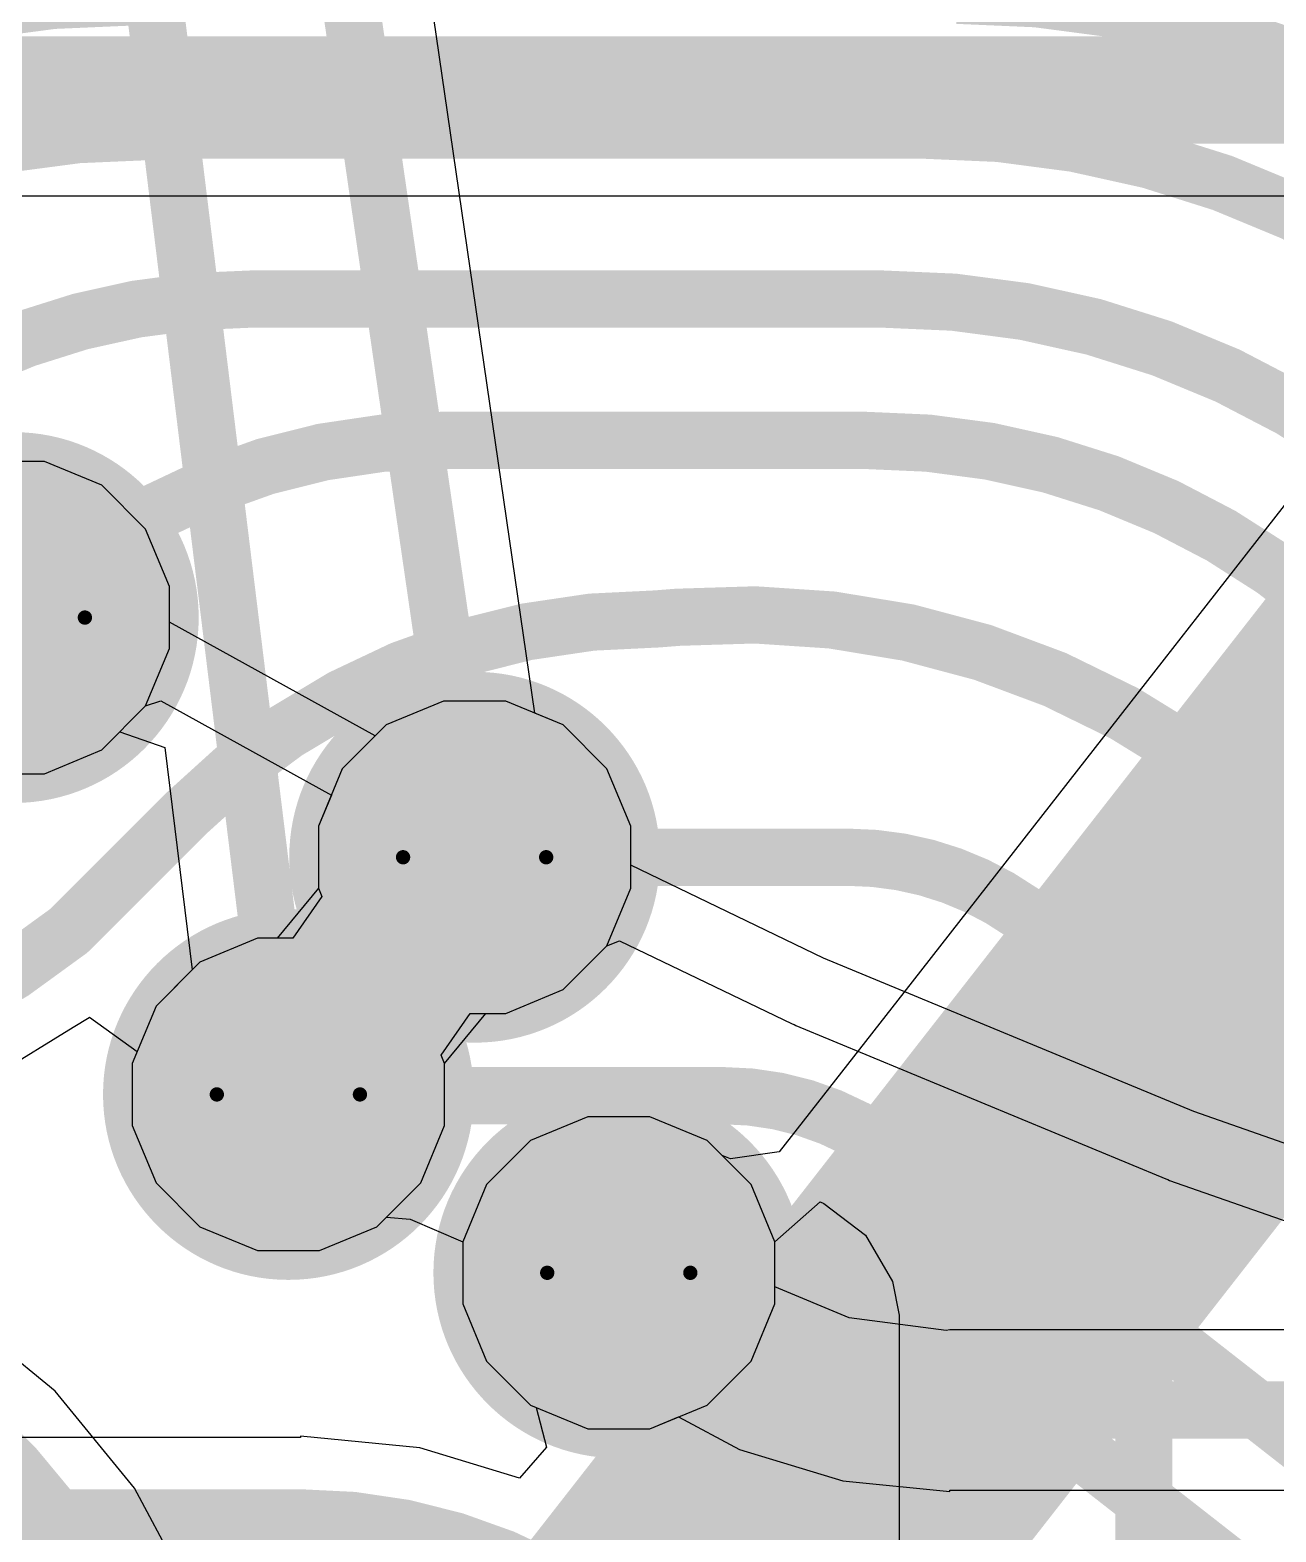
# Model space of a CAD drawing. Header units: inches. Extents: x -30 to 282, y -86 to 78.
# Drawn here: x -3.08 to 1.34, y -70.43 to -65.1 of the extents above; entities that cross this region are included whole.
import ezdxf

# ---------------------------------------------------------------- set-up
doc = ezdxf.new("R2010")
doc.units = ezdxf.units.IN
for name, color, linetype in [('Board Outline', 216, 'Continuous'), ('Bottom Layer', 5, 'Continuous'), ('Drill Drawing', 1, 'Continuous'), ('GND 01', 76, 'Continuous'), ('GND 02', 16, 'Continuous'), ('PWR', 156, 'Continuous'), ('SIG 01', 90, 'Continuous'), ('Top Layer', 1, 'Continuous'), ('Top Paste', 8, 'Continuous'), ('Top Solder', 216, 'Continuous'), ('Via Holes', 16, 'Continuous')]:
    doc.layers.add(name, color=color, linetype=linetype)

# ---------------------------------------------------------------- blocks, each defined once
blk = doc.blocks.new('LQFP_100_86')
at = {"layer": 'Top Layer'}
for points in [[(0.6499961600000002, -7.15000475), (0.6499961599999998, -8.35000489), (0.3499967599999998, -8.35000489), (0.3499967600000001, -7.15000475)], [(1.15000024, -7.149994589999999), (1.15000024, -8.349994729999999), (0.8500008399999999, -8.349994729999999), (0.8500008400000001, -7.149994589999999)], [(1.64998908, -7.15000475), (1.64998908, -8.35000489), (1.34998968, -8.35000489), (1.34998968, -7.15000475)], [(2.15000332, -7.149992049999999), (2.15000332, -8.34999219), (1.85000392, -8.34999219), (1.85000392, -7.149992049999999)], [(2.64998708, -7.150002209999999), (2.64998708, -8.35000235), (2.34998768, -8.35000235), (2.34998768, -7.150002209999999)], [(3.14999878, -7.150002209999999), (3.14999878, -8.35000235), (2.84999938, -8.35000235), (2.84999938, -7.150002209999999)], [(3.64999016, -7.14999967), (3.64999016, -8.34999981), (3.349990759999999, -8.34999981), (3.349990759999999, -7.14999967)], [(4.14999424, -7.15001491), (4.14999424, -8.35001505), (3.84999484, -8.35001505), (3.84999484, -7.15001491)]]:
    blk.add_hatch(color=1, dxfattribs=at).paths.add_polyline_path(points)
at = {"layer": 'Top Paste'}
for points in [[(0.6499961600000002, -7.15000475), (0.6499961599999998, -8.35000489), (0.3499967599999998, -8.35000489), (0.3499967600000001, -7.15000475)], [(1.15000024, -7.149994589999999), (1.15000024, -8.349994729999999), (0.8500008399999999, -8.349994729999999), (0.8500008400000001, -7.149994589999999)], [(1.64998908, -7.15000475), (1.64998908, -8.35000489), (1.34998968, -8.35000489), (1.34998968, -7.15000475)], [(2.15000332, -7.149992049999999), (2.15000332, -8.34999219), (1.85000392, -8.34999219), (1.85000392, -7.149992049999999)], [(2.64998708, -7.150002209999999), (2.64998708, -8.35000235), (2.34998768, -8.35000235), (2.34998768, -7.150002209999999)], [(3.14999878, -7.150002209999999), (3.14999878, -8.35000235), (2.84999938, -8.35000235), (2.84999938, -7.150002209999999)], [(3.64999016, -7.14999967), (3.64999016, -8.34999981), (3.349990759999999, -8.34999981), (3.349990759999999, -7.14999967)], [(4.14999424, -7.15001491), (4.14999424, -8.35001505), (3.84999484, -8.35001505), (3.84999484, -7.15001491)]]:
    blk.add_hatch(color=8, dxfattribs=at).paths.add_polyline_path(points)
at = {"layer": 'Top Solder'}
for points in [[(0.2516022400000001, -7.04840475), (0.2516022399999999, -8.45160489), (-0.2515971600000001, -8.45160489), (-0.2515971599999999, -7.04840475)], [(0.7515961600000001, -7.04840475), (0.7515961599999998, -8.45160489), (0.2483967599999999, -8.45160489), (0.2483967600000001, -7.04840475)], [(1.25160024, -7.048394589999999), (1.25160024, -8.45159473), (0.7484008399999998, -8.45159473), (0.7484008400000002, -7.048394589999999)], [(1.75158908, -7.04840475), (1.75158908, -8.45160489), (1.24838968, -8.45160489), (1.24838968, -7.04840475)], [(2.25160332, -7.048392049999999), (2.25160332, -8.45159219), (1.74840392, -8.45159219), (1.74840392, -7.048392049999999)], [(2.75158708, -7.04840221), (2.75158708, -8.45160235), (2.24838768, -8.45160235), (2.24838768, -7.04840221)], [(3.25159878, -7.04840221), (3.25159878, -8.45160235), (2.74839938, -8.45160235), (2.74839938, -7.04840221)], [(3.75159016, -7.048399669999999), (3.75159016, -8.45159981), (3.248390759999999, -8.45159981), (3.248390759999999, -7.048399669999999)], [(4.251594239999999, -7.04841491), (4.251594239999999, -8.45161505), (3.74839484, -8.45161505), (3.74839484, -7.04841491)], [(4.75160086, -7.04840475), (4.75160086, -8.45160489), (4.248401459999999, -8.45160489), (4.248401459999999, -7.04840475)]]:
    blk.add_hatch(color=216, dxfattribs=at).paths.add_polyline_path(points)

msp = doc.modelspace()

# ---------------------------------------------------------------- hatches: boundary and pattern name
at = {"layer": 'Bottom Layer'}
h = msp.add_hatch(color=5, dxfattribs=at)
edge = h.paths.add_edge_path()
edge.add_arc((-3.14261754, -67.18831368), 0.2999994, 0, 360)
h = msp.add_hatch(color=5, dxfattribs=at)
edge = h.paths.add_edge_path()
edge.add_arc((-1.5051786, -68.03879966), 0.2999994, 0, 360)
h = msp.add_hatch(color=5, dxfattribs=at)
edge = h.paths.add_edge_path()
edge.add_arc((-2.16623646, -68.88050485999999), 0.2999994, 0, 360)
h = msp.add_hatch(color=5, dxfattribs=at)
edge = h.paths.add_edge_path()
edge.add_arc((-0.9934956, -69.51339411999999), 0.2999994, 0, 360)
at = {"layer": 'GND 01'}
h = msp.add_hatch(color=76, dxfattribs=at)
edge = h.paths.add_edge_path()
edge.add_arc((-3.14261754, -67.18831368), 0.6579997, 0, 360)
h = msp.add_hatch(color=76, dxfattribs=at)
edge = h.paths.add_edge_path()
edge.add_arc((-1.5051786, -68.03879966), 0.6579997, 0, 360)
h = msp.add_hatch(color=76, dxfattribs=at)
edge = h.paths.add_edge_path()
edge.add_arc((-2.16623646, -68.88050485999999), 0.6579997, 0, 360)
h = msp.add_hatch(color=76, dxfattribs=at)
edge = h.paths.add_edge_path()
edge.add_arc((-0.9934956, -69.51339411999999), 0.6579997, 0, 360)
at = {"layer": 'GND 02'}
h = msp.add_hatch(color=16, dxfattribs=at)
edge = h.paths.add_edge_path()
edge.add_arc((-3.14261754, -67.18831368), 0.6579997, 0, 360)
h = msp.add_hatch(color=16, dxfattribs=at)
edge = h.paths.add_edge_path()
edge.add_arc((-1.5051786, -68.03879966), 0.6579997, 0, 360)
h = msp.add_hatch(color=16, dxfattribs=at)
edge = h.paths.add_edge_path()
edge.add_arc((-2.16623646, -68.88050485999999), 0.6579997, 0, 360)
h = msp.add_hatch(color=16, dxfattribs=at)
edge = h.paths.add_edge_path()
edge.add_arc((-0.9934956, -69.51339411999999), 0.6579997, 0, 360)
at = {"layer": 'PWR'}
h = msp.add_hatch(color=156, dxfattribs=at)
edge = h.paths.add_edge_path()
edge.add_arc((-3.14261754, -67.18831368), 0.2999994, 0, 360)
h = msp.add_hatch(color=156, dxfattribs=at)
edge = h.paths.add_edge_path()
edge.add_arc((-1.5051786, -68.03879966), 0.2999994, 0, 360)
h = msp.add_hatch(color=156, dxfattribs=at)
edge = h.paths.add_edge_path()
edge.add_arc((-2.16623646, -68.88050485999999), 0.2999994, 0, 360)
h = msp.add_hatch(color=156, dxfattribs=at)
edge = h.paths.add_edge_path()
edge.add_arc((-0.9934956, -69.51339411999999), 0.2999994, 0, 360)
at = {"layer": 'SIG 01'}
h = msp.add_hatch(color=90, dxfattribs=at)
edge = h.paths.add_edge_path()
edge.add_arc((-3.14261754, -67.18831368), 0.2999994, 0, 360)
h = msp.add_hatch(color=90, dxfattribs=at)
edge = h.paths.add_edge_path()
edge.add_arc((-1.5051786, -68.03879966), 0.2999994, 0, 360)
h = msp.add_hatch(color=90, dxfattribs=at)
edge = h.paths.add_edge_path()
edge.add_arc((-2.16623646, -68.88050485999999), 0.2999994, 0, 360)
h = msp.add_hatch(color=90, dxfattribs=at)
edge = h.paths.add_edge_path()
edge.add_arc((-0.9934956, -69.51339411999999), 0.2999994, 0, 360)
at = {"layer": 'Top Layer'}
h = msp.add_hatch(color=1, dxfattribs=at)
edge = h.paths.add_edge_path()
edge.add_arc((-3.14261754, -67.18831368), 0.2999994, 0, 360)
h = msp.add_hatch(color=1, dxfattribs=at)
edge = h.paths.add_edge_path()
edge.add_arc((-1.5051786, -68.03879966), 0.2999994, 0, 360)
h = msp.add_hatch(color=1, dxfattribs=at)
edge = h.paths.add_edge_path()
edge.add_arc((-2.16623646, -68.88050485999999), 0.2999994, 0, 360)
h = msp.add_hatch(color=1, dxfattribs=at)
edge = h.paths.add_edge_path()
edge.add_arc((-0.9934956, -69.51339411999999), 0.2999994, 0, 360)
at = {"layer": 'Via Holes'}
h = msp.add_hatch(color=7, dxfattribs=at)
edge = h.paths.add_edge_path()
edge.add_arc((-3.14261754, -67.18831368), 0.1499997, 0, 360)
h = msp.add_hatch(color=7, dxfattribs=at)
edge = h.paths.add_edge_path()
edge.add_arc((-1.5051786, -68.03879966), 0.1499997, 0, 360)
h = msp.add_hatch(color=7, dxfattribs=at)
edge = h.paths.add_edge_path()
edge.add_arc((-2.16623646, -68.88050485999999), 0.1499997, 0, 360)
h = msp.add_hatch(color=7, dxfattribs=at)
edge = h.paths.add_edge_path()
edge.add_arc((-0.9934956, -69.51339411999999), 0.1499997, 0, 360)

# ---------------------------------------------------------------- linework, layer by layer
at = {"layer": 'Board Outline', "const_width": 0.254}
msp.add_lwpolyline([(37.49466466, -16.44645174, -2.5025245443781), (-17.29285086, -16.44645174)], format="xyb", dxfattribs=at)
at = {"layer": 'Bottom Layer'}
for p, q in [((-3.974993319999999, -65.69150945999999), (3.50410272, -65.69150945999999)), ((-3.03241964, -66.63431428), (-3.25281544, -66.63431428)), ((-2.82880308, -66.71865498), (-3.03241964, -66.63431428)), ((-2.67295884, -66.87449921999999), (-2.82880308, -66.71865498)), ((-2.58861814, -67.07811577999999), (-2.67295884, -66.87449921999999)), ((-2.58861814, -67.29851158), (-2.58861814, -67.07811577999999)), ((-2.67295884, -67.50212814), (-2.58861814, -67.29851158)), ((-2.82880308, -67.65797237999999), (-2.67295884, -67.50212814)), ((-1.6153765, -67.48480026), (-1.81899306, -67.56914096)), ((-1.3949807, -67.48480026), (-1.6153765, -67.48480026)), ((-1.19136414, -67.56914096), (-1.3949807, -67.48480026)), ((-1.81899306, -67.56914096), (-1.9748373, -67.72498519999999)), ((-1.0355199, -67.72498519999999), (-1.19136414, -67.56914096)), ((-3.03241964, -67.74231308), (-2.82880308, -67.65797237999999)), ((-1.9748373, -67.72498519999999), (-2.059178, -67.92860175999999)), ((-0.9511792, -67.92860175999999), (-1.0355199, -67.72498519999999)), ((-3.25281544, -67.74231308), (-3.03241964, -67.74231308)), ((-2.059178, -67.92860175999999), (-2.059178, -68.14899756)), ((-0.9511792, -68.14899756), (-0.9511792, -67.92860175999999)), ((-2.059178, -68.14899756), (-2.04727556, -68.17773512)), ((-1.0355199, -68.35261412), (-0.9511792, -68.14899756)), ((-2.04727556, -68.17773512), (-2.15061038, -68.32650545999999)), ((-2.27643436, -68.32650545999999), (-2.48005092, -68.41084615999999)), ((-2.15061038, -68.32650545999999), (-2.27643436, -68.32650545999999)), ((-1.19136414, -68.50845836), (-1.0355199, -68.35261412)), ((-2.48005092, -68.41084615999999), (-2.63589516, -68.5666904)), ((-1.3949807, -68.59279906), (-1.19136414, -68.50845836)), ((-2.63589516, -68.5666904), (-2.72023586, -68.77030696)), ((-1.6241395, -68.74156939999999), (-1.52080468, -68.59279906)), ((-1.52080468, -68.59279906), (-1.3949807, -68.59279906)), ((-1.61223706, -68.77030696), (-1.6241395, -68.74156939999999)), ((-2.72023586, -68.77030696), (-2.72023586, -68.99070276)), ((-1.61223706, -68.99070276), (-1.61223706, -68.77030696)), ((-1.1036935, -68.95939471999999), (-1.30731006, -69.04373541999999)), ((-0.8832977, -68.95939471999999), (-1.1036935, -68.95939471999999)), ((-0.67968114, -69.04373541999999), (-0.8832977, -68.95939471999999)), ((-2.72023586, -68.99070276), (-2.63589516, -69.19431931999999)), ((-1.69657776, -69.19431931999999), (-1.61223706, -68.99070276)), ((-1.30731006, -69.04373541999999), (-1.4631543, -69.19957966)), ((-0.5238368999999999, -69.19957966), (-0.67968114, -69.04373541999999)), ((-2.63589516, -69.19431931999999), (-2.48005092, -69.35016355999998)), ((-1.852422, -69.35016355999998), (-1.69657776, -69.19431931999999)), ((-1.4631543, -69.19957966), (-1.547495, -69.40319622)), ((-0.4394961999999999, -69.40319622), (-0.5238368999999999, -69.19957966)), ((-2.48005092, -69.35016355999998), (-2.27643436, -69.43450426)), ((-2.05603856, -69.43450426), (-1.852422, -69.35016355999998)), ((-2.27643436, -69.43450426), (-2.05603856, -69.43450426)), ((-1.547495, -69.40319622), (-1.547495, -69.62359202)), ((-0.4394961999999999, -69.56368866), (-0.4394961999999999, -69.40319622)), ((-0.17562322, -69.67298994), (-0.4394961999999999, -69.56368866)), ((-1.547495, -69.62359202), (-1.4631543, -69.82720857999999)), ((0.16823944, -69.71826036), (-0.17562322, -69.67298994)), ((0.1821561, -69.71549175999999), (0.16823944, -69.71826036)), ((2.95486836, -69.71549175999999), (0.1821561, -69.71549175999999)), ((-1.4631543, -69.82720857999999), (-1.30731006, -69.98305282)), ((-1.30731006, -69.98305282), (-1.1036935, -70.06739352)), ((-0.8832977, -70.06739352), (-0.7809356999999999, -70.0249933)), ((-0.7809356999999999, -70.0249933), (-0.56461914, -70.14061918)), ((-1.1036935, -70.06739352), (-0.8832977, -70.06739352)), ((-0.56461914, -70.14061918), (-0.19854672, -70.25166544)), ((-0.19854672, -70.25166544), (0.1821561, -70.28916092)), ((0.1821561, -70.28916092), (0.1821561, -70.28523915999999)), ((0.1821561, -70.28523915999999), (2.95486836, -70.28523915999999))]:
    msp.add_line(p, q, dxfattribs=at)
for points, const_width in [([(-3.974993319999999, -65.31599332), (3.4932747, -65.31599332)], 0.3809999999999999), ([(0.1821561, -70.00036546), (3.32886812, -70.00036546)], 0.2032)]:
    msp.add_lwpolyline(points, dxfattribs=dict(at, const_width=const_width))
at = {"layer": 'Bottom Layer', "const_width": 0.2032}
msp.add_lwpolyline([(0.1821561, -70.00036546, -0.1989120551477337), (-0.9934956, -69.51339666)], format="xyb", dxfattribs=at)
at = {"layer": 'Bottom Layer', "const_width": 0.1016}
for points in [[(-1.0442956, -69.51339666, 1), (-0.9426956, -69.51339666, 1)], [(0.1313561, -70.00036546, 1), (0.2329561, -70.00036546, 1)], [(0.1313561, -70.00036546, 1), (0.2329561, -70.00036546, 1)]]:
    msp.add_lwpolyline(points, format="xyb", close=True, dxfattribs=at)
at = {"layer": 'Drill Drawing'}
for points, const_width in [([(-2.88861754, -67.18831368, 1), (-3.39661754, -67.18831368, 1)], 0.0508), ([(-2.90131754, -67.18831368, 1), (-2.87591754, -67.18831368, 1)], 0.0254), ([(-1.2511786, -68.03879966, 1), (-1.7591786, -68.03879966, 1)], 0.0508), ([(-1.7718786, -68.03879966, 1), (-1.7464786, -68.03879966, 1)], 0.0254), ([(-1.2638786, -68.03879966, 1), (-1.2384786, -68.03879966, 1)], 0.0254), ([(-1.91223646, -68.88050485999999, 1), (-2.42023646, -68.88050485999999, 1)], 0.0508), ([(-2.43293646, -68.88050485999999, 1), (-2.40753646, -68.88050485999999, 1)], 0.0254), ([(-1.92493646, -68.88050485999999, 1), (-1.89953646, -68.88050485999999, 1)], 0.0254), ([(-0.7394956, -69.51339411999999, 1), (-1.2474956, -69.51339411999999, 1)], 0.0508), ([(-1.2601956, -69.51339411999999, 1), (-1.2347956, -69.51339411999999, 1)], 0.0254), ([(-0.7521956, -69.51339411999999, 1), (-0.7267956, -69.51339411999999, 1)], 0.0254)]:
    msp.add_lwpolyline(points, format="xyb", close=True, dxfattribs=dict(at, const_width=const_width))
at = {"layer": 'PWR'}
for p, q in [((-3.03241964, -66.63431428), (-3.2528129, -66.63431428)), ((-2.82880308, -66.71865498), (-3.03241964, -66.63431428)), ((-2.67295884, -66.87449921999999), (-2.82880308, -66.71865498)), ((-2.58861814, -67.07811577999999), (-2.67295884, -66.87449921999999)), ((-2.58861814, -67.20470683999999), (-2.58861814, -67.07811577999999)), ((-1.85823098, -67.60837888), (-2.58861814, -67.20470683999999)), ((-2.82880308, -67.65797237999999), (-2.67296138, -67.50213068)), ((-2.67296138, -67.50213068), (-2.61962646, -67.48346676)), ((-2.61962646, -67.48346676), (-2.0135469, -67.81843688000001)), ((-1.6153765, -67.48480026), (-1.81899306, -67.56914096)), ((-1.3949807, -67.48480026), (-1.6153765, -67.48480026)), ((-1.19136414, -67.56914096), (-1.3949807, -67.48480026)), ((-1.81899306, -67.56914096), (-1.85823098, -67.60837888)), ((-1.0355199, -67.72498519999999), (-1.19136414, -67.56914096)), ((-3.03241964, -67.74231308), (-2.82880308, -67.65797237999999)), ((-0.9511792, -67.92860175999999), (-1.0355199, -67.72498519999999)), ((-3.25281544, -67.74231308), (-3.03241964, -67.74231308)), ((-2.0135469, -67.81843688000001), (-2.059178, -67.92860175999999)), ((-2.059178, -67.92860175999999), (-2.059178, -68.14899502)), ((-0.9511792, -68.06731115999999), (-0.9511792, -67.92860175999999)), ((-0.266192, -68.3971835), (-0.9511792, -68.06731115999999)), ((-2.059178, -68.14899502), (-2.2055963, -68.32650545999999)), ((-2.27643436, -68.32650545999999), (-2.48005092, -68.41084615999999)), ((-2.2055963, -68.32650545999999), (-2.27643436, -68.32650545999999)), ((-1.19136414, -68.50845836), (-1.03552244, -68.35261666)), ((-1.03552244, -68.35261666), (-0.99094798, -68.3356012)), ((-0.99094798, -68.3356012), (-0.37855652, -68.63051297999999)), ((-2.48005092, -68.41084615999999), (-2.63589516, -68.5666904)), ((1.04733598, -68.94126419999999), (-0.266192, -68.3971835)), ((-1.3949807, -68.59279906), (-1.19136414, -68.50845836)), ((-2.63589516, -68.5666904), (-2.72023586, -68.77030696)), ((-1.61223706, -68.7703095), (-1.46581876, -68.59279906)), ((-1.46581876, -68.59279906), (-1.3949807, -68.59279906)), ((-0.37855652, -68.63051297999999), (-0.3714242, -68.63235193999999)), ((-0.3714242, -68.63235193999999), (-0.36529772, -68.63644642)), ((-0.36529772, -68.63644642), (0.94823026, -69.18052712)), ((-2.72023586, -68.77030696), (-2.72023586, -68.99070276)), ((-1.61223706, -68.99070276), (-1.61223706, -68.7703095)), ((-1.1036935, -68.95939471999999), (-1.30731006, -69.04373541999999)), ((-0.8832977, -68.95939471999999), (-1.1036935, -68.95939471999999)), ((-0.67968114, -69.04373541999999), (-0.8832977, -68.95939471999999)), ((2.38930434, -69.41083908), (1.04733598, -68.94126419999999)), ((-2.72023586, -68.99070276), (-2.63589516, -69.19431931999999)), ((-1.69657776, -69.19431931999999), (-1.61223706, -68.99070276)), ((-1.30731006, -69.04373541999999), (-1.4631543, -69.19957966)), ((-0.5238368999999999, -69.19957966), (-0.67968114, -69.04373541999999)), ((-2.63589516, -69.19431931999999), (-2.48005092, -69.35016355999998)), ((-1.852422, -69.35016355999998), (-1.69657776, -69.19431931999999)), ((-1.4631543, -69.19957966), (-1.547495, -69.40319622)), ((-0.4394961999999999, -69.40319622), (-0.5238368999999999, -69.19957966)), ((0.94823026, -69.18052712), (0.9554590999999999, -69.18196476)), ((0.9554590999999999, -69.18196476), (0.96180148, -69.18570618)), ((0.96180148, -69.18570618), (2.30376984, -69.65528106000001)), ((-2.48005092, -69.35016355999998), (-2.27643436, -69.43450426)), ((-2.05603856, -69.43450426), (-1.852422, -69.35016355999998)), ((-2.27643436, -69.43450426), (-2.05603856, -69.43450426)), ((-1.547495, -69.40319622), (-1.547495, -69.62359202)), ((-0.4394961999999999, -69.62359202), (-0.4394961999999999, -69.40319622)), ((-1.547495, -69.62359202), (-1.4631543, -69.82720857999999)), ((-0.5238368999999999, -69.82720857999999), (-0.4394961999999999, -69.62359202)), ((-1.4631543, -69.82720857999999), (-1.30731006, -69.98305282)), ((-0.67968114, -69.98305282), (-0.5238368999999999, -69.82720857999999)), ((-1.30731006, -69.98305282), (-1.1036935, -70.06739352)), ((-0.8832977, -70.06739352), (-0.67968114, -69.98305282)), ((-1.1036935, -70.06739352), (-0.8832977, -70.06739352))]:
    msp.add_line(p, q, dxfattribs=at)
at = {"layer": 'SIG 01'}
for p, q in [((-3.25226172, -68.8392705), (-2.93025322, -68.64194298)), ((-2.93025322, -68.64194298), (-2.87387284, -68.60739644)), ((-2.87387284, -68.60739644), (-2.87205166, -68.60583942)), ((-2.87205166, -68.60583942), (-2.70298926, -68.72867128)), ((-2.70298926, -68.72867128), (-2.72023586, -68.77030696)), ((-2.72023586, -68.77030696), (-2.72023586, -68.99070276)), ((-2.72023586, -68.99070276), (-2.63589516, -69.19431931999999)), ((-2.63589516, -69.19431931999999), (-2.48005092, -69.35016355999998)), ((-0.4394961999999999, -69.40319876), (-0.27814524, -69.26174362)), ((-0.27814524, -69.26174362), (-0.26572718, -69.26688711999999)), ((-0.26572718, -69.26688711999999), (-0.11787378, -69.3803413)), ((-1.852422, -69.35016355999998), (-1.8177002, -69.31544176)), ((-1.8177002, -69.31544176), (-1.73448472, -69.32363834)), ((-1.73448472, -69.32363834), (-1.547495, -69.40319876)), ((-2.48005092, -69.35016355999998), (-2.27643436, -69.43450426)), ((-2.05603856, -69.43450426), (-1.852422, -69.35016355999998)), ((-0.11787378, -69.3803413), (-0.02199386, -69.54379029999998)), ((-2.27643436, -69.43450426), (-2.05603856, -69.43450426)), ((-1.547495, -69.40319876), (-1.547495, -69.62359202)), ((-0.4394961999999999, -69.62359202), (-0.4394961999999999, -69.40319876)), ((-0.02199386, -69.54379029999998), (0.00180848, -69.66345224)), ((-2.9946981, -69.93314944), (-3.33916782, -69.65045252)), ((-1.547495, -69.62359202), (-1.4631543, -69.82720857999999)), ((-0.5238368999999999, -69.82720857999999), (-0.4394961999999999, -69.62359202)), ((0.00180848, -69.66345224), (0.00155702, -69.66472478)), ((0.00155702, -69.66472478), (0.00155956, -69.66629196)), ((0.00155956, -69.66629196), (0.00155956, -72.39927861999999)), ((-1.4631543, -69.82720857999999), (-1.30731006, -69.98305282)), ((-0.67968114, -69.98305282), (-0.5238368999999999, -69.82720857999999)), ((-2.71200118, -70.27761916), (-2.9946981, -69.93314944)), ((-1.30731006, -69.98305282), (-1.1036935, -70.06739352)), ((-0.8832977, -70.06739352), (-0.67968114, -69.98305282)), ((-1.1036935, -70.06739352), (-0.8832977, -70.06739352)), ((-2.5019381, -70.67061811999999), (-2.71200118, -70.27761916))]:
    msp.add_line(p, q, dxfattribs=at)
at = {"layer": 'SIG 01', "const_width": 0.2032}
for points in [[(49.19426788, -40.37721668, -0.5471661038617852), (-1.84699656, -82.82278837999999)], [(48.77376072, -41.34143116, -0.5337938229624347), (-1.01389434, -82.52861573999999)], [(-5.983234159999999, -66.38849053999999, -0.1989330469323748), (-2.58329938, -64.9800326)], [(0.20487386, -64.9800326, -0.1989124509226839), (2.51918216, -65.93865145999999)], [(-5.56189134, -66.70960242, -0.1989275129494649), (-2.54155448, -65.45843144)], [(0.0846582, -65.45843144, -0.1989124552359882), (2.28536754, -66.3699968)], [(-3.9558595, -66.7446722, -0.198912367379658), (-2.29855268, -66.05819147999999)], [(-0.05720334, -66.05819147999999, -0.1989125284531155), (1.99194166, -66.90697566)], [(-3.14261754, -67.18831368, -0.1989120597502018), (-1.62527996, -66.559811)], [(-0.11487404, -66.559811, -0.1989685973326334), (1.66650924, -67.2985827)], [(-2.53321058, -67.88725563999999, -0.198912367379658), (-0.8575116199999999, -67.19315999999999)], [(-0.7835137999999999, -67.18727736, -0.437649405414759), (2.26206812, -70.00030449999998)], [(-0.1796796, -68.03879966, -0.1991441301427149), (0.5813805999999999, -68.3549687)], [(-2.9458666, -68.29991419999999, -0.1707722366173295), (-4.53620124, -68.8594)], [(0.5813831399999999, -68.35496616, -0.1984952335904632), (0.87029798, -69.05405289999999)], [(-0.6244717, -68.8848, -0.1985738259886554), (0.08415782, -69.17778646000001)], [(0.08415528, -69.177789, -0.1991996799267818), (0.28643326, -69.6642625)], [(-4.60207106, -69.55769934, -0.4142135623730951), (-2.619248, -71.54052239999999)]]:
    msp.add_lwpolyline(points, format="xyb", dxfattribs=at)
for points in [[(-2.54155448, -65.45843398), (-2.54054102, -65.45843144)], [(-2.54054102, -65.45843144), (0.08466074, -65.45843144)], [(-2.29855268, -66.05819147999999), (-0.05720334, -66.05819147999999)], [(-1.62527996, -66.559811), (-1.62527742, -66.559811)], [(-1.62527742, -66.559811), (-0.11487404, -66.559811)], [(-0.8575116199999999, -67.19315999999999), (-0.85750146, -67.19315999999999)], [(-0.85750146, -67.19315999999999), (-0.7835137999999999, -67.18727736)], [(-2.9458666, -68.29991419999999), (-2.53320804, -67.88725563999999)], [(-1.5051786, -68.03879966), (-0.1813306, -68.03879966)], [(-0.1813306, -68.03879966), (-0.1796796, -68.03880219999999)], [(-2.16623646, -68.88050485999999), (-2.16194132, -68.8848)], [(-2.16194132, -68.8848), (-0.62446916, -68.8848)], [(0.87029798, -73.19420464), (0.87029798, -69.05405289999999)], [(0.28643072, -69.6642625), (0.28643326, -69.66582968)], [(0.28643326, -73.23188554), (0.28643326, -69.66582968)]]:
    msp.add_lwpolyline(points, dxfattribs=at)
at = {"layer": 'SIG 01', "const_width": 0.1016}
for points in [[(-2.59235448, -65.45843144, 1), (-2.49075448, -65.45843144, 1)], [(-2.59235448, -65.45843398, 1), (-2.49075448, -65.45843398, 1)], [(-2.59134102, -65.45843144, 1), (-2.48974102, -65.45843144, 1)], [(-2.59134102, -65.45843144, 1), (-2.48974102, -65.45843144, 1)], [(0.0338582, -65.45843144, 1), (0.1354582, -65.45843144, 1)], [(0.03386074, -65.45843144, 1), (0.13546074, -65.45843144, 1)], [(-2.34935268, -66.05819147999999, 1), (-2.24775268, -66.05819147999999, 1)], [(-2.34935268, -66.05819147999999, 1), (-2.24775268, -66.05819147999999, 1)], [(-0.10800334, -66.05819147999999, 1), (-0.00640334, -66.05819147999999, 1)], [(-0.10800334, -66.05819147999999, 1), (-0.00640334, -66.05819147999999, 1)], [(-1.67607996, -66.559811, 1), (-1.57447996, -66.559811, 1)], [(-1.67607996, -66.559811, 1), (-1.57447996, -66.559811, 1)], [(-1.67607742, -66.559811, 1), (-1.57447742, -66.559811, 1)], [(-1.67607742, -66.559811, 1), (-1.57447742, -66.559811, 1)], [(-0.16567404, -66.559811, 1), (-0.06407404, -66.559811, 1)], [(-0.16567404, -66.559811, 1), (-0.06407404, -66.559811, 1)], [(-3.19341754, -67.18831368, 1), (-3.09181754, -67.18831368, 1)], [(-0.90831162, -67.19315999999999, 1), (-0.80671162, -67.19315999999999, 1)], [(-0.90831162, -67.19315999999999, 1), (-0.80671162, -67.19315999999999, 1)], [(-0.9083014599999999, -67.19315999999999, 1), (-0.80670146, -67.19315999999999, 1)], [(-0.9083014599999999, -67.19315999999999, 1), (-0.80670146, -67.19315999999999, 1)], [(-0.8343138, -67.18727736, 1), (-0.7327138, -67.18727736, 1)], [(-0.8343138, -67.18727736, 1), (-0.7327138, -67.18727736, 1)], [(-2.58401058, -67.88725563999999, 1), (-2.48241058, -67.88725563999999, 1)], [(-2.58400804, -67.88725563999999, 1), (-2.48240804, -67.88725563999999, 1)], [(-1.5559786, -68.03879966, 1), (-1.4543786, -68.03879966, 1)], [(-0.2321306, -68.03879966, 1), (-0.1305306, -68.03879966, 1)], [(-0.2321306, -68.03879966, 1), (-0.1305306, -68.03879966, 1)], [(-0.2304796, -68.03879966, 1), (-0.1288796, -68.03879966, 1)], [(-0.2304796, -68.03880219999999, 1), (-0.1288796, -68.03880219999999, 1)], [(-2.9966666, -68.29991419999999, 1), (-2.8950666, -68.29991419999999, 1)], [(-2.9966666, -68.29991419999999, 1), (-2.8950666, -68.29991419999999, 1)], [(0.5305806, -68.3549687, 1), (0.6321806, -68.3549687, 1)], [(0.53058314, -68.35496616, 1), (0.63218314, -68.35496616, 1)], [(-2.21703646, -68.88050485999999, 1), (-2.11543646, -68.88050485999999, 1)], [(-2.21274132, -68.8848, 1), (-2.11114132, -68.8848, 1)], [(-2.21274132, -68.8848, 1), (-2.11114132, -68.8848, 1)], [(-0.6752717, -68.8848, 1), (-0.5736717, -68.8848, 1)], [(-0.6752691599999999, -68.8848, 1), (-0.5736691599999999, -68.8848, 1)], [(0.81949798, -69.05405289999999, 1), (0.92109798, -69.05405289999999, 1)], [(0.81949798, -69.05405289999999, 1), (0.92109798, -69.05405289999999, 1)], [(0.03335528, -69.177789, 1), (0.13495528, -69.177789, 1)], [(0.03335782, -69.17778646000001, 1), (0.13495782, -69.17778646000001, 1)], [(0.23563072, -69.6642625, 1), (0.33723072, -69.6642625, 1)], [(0.23563326, -69.6642625, 1), (0.33723326, -69.6642625, 1)], [(0.23563326, -69.66582968, 1), (0.33723326, -69.66582968, 1)], [(0.23563326, -69.66582968, 1), (0.33723326, -69.66582968, 1)]]:
    msp.add_lwpolyline(points, format="xyb", close=True, dxfattribs=at)
at = {"layer": 'Top Layer'}
for p, q in [((-1.2915392, -67.52764751999999), (-1.68345866, -64.8285978)), ((1.36812274, -66.79090273999999), (1.06028998, -67.18491008)), ((1.0602976, -67.18491516), (0.94208346, -67.33622296)), ((1.06028998, -67.18491008), (1.0602976, -67.18491516)), ((0.9420732999999999, -67.33621534), (0.44461938, -67.9729273)), ((0.94208346, -67.33622296), (0.9420732999999999, -67.33621534)), ((-1.19136414, -67.56914096), (-1.2915392, -67.52764751999999)), ((-1.0355199, -67.72498519999999), (-1.19136414, -67.56914096)), ((-2.82880308, -67.65797237999999), (-2.76475952, -67.59392882)), ((-2.76475952, -67.59392882), (-2.60443726, -67.64913318)), ((-3.03241964, -67.74231308), (-2.82880308, -67.65797237999999)), ((-2.60443726, -67.64913318), (-2.5075388, -68.43833403999999)), ((-0.9511792, -67.92860175999999), (-1.0355199, -67.72498519999999)), ((-3.25281544, -67.74231308), (-3.03241964, -67.74231308)), ((-0.9511792, -68.14899756), (-0.9511792, -67.92860175999999)), ((0.44461938, -67.9729273), (0.01859026, -68.51822211999999)), ((-1.0355199, -68.35261412), (-0.9511792, -68.14899756)), ((-1.19136414, -68.50845836), (-1.0355199, -68.35261412)), ((-2.5075388, -68.43833403999999), (-2.63589516, -68.5666904)), ((-1.3949807, -68.59279906), (-1.19136414, -68.50845836)), ((0.01858264, -68.51821704), (-0.4236466, -69.08424334)), ((0.01859026, -68.51822211999999), (0.01858264, -68.51821704)), ((-2.63589516, -68.5666904), (-2.72023586, -68.77030696)), ((-1.6241395, -68.74156939999999), (-1.52080468, -68.59279906)), ((-1.52080468, -68.59279906), (-1.3949807, -68.59279906)), ((-1.61223706, -68.77030696), (-1.6241395, -68.74156939999999)), ((-2.72023586, -68.77030696), (-2.72023586, -68.99070276)), ((-1.61223706, -68.99070276), (-1.61223706, -68.77030696)), ((-1.1036935, -68.95939471999999), (-1.30731006, -69.04373541999999)), ((-0.8832977, -68.95939471999999), (-1.1036935, -68.95939471999999)), ((-0.67968114, -69.04373541999999), (-0.8832977, -68.95939471999999)), ((-2.72023586, -68.99070276), (-2.63589516, -69.19431931999999)), ((-1.69657776, -69.19431931999999), (-1.61223706, -68.99070276)), ((-1.30731006, -69.04373541999999), (-1.4631543, -69.19957966)), ((-0.62674246, -69.0966741), (-0.67968114, -69.04373541999999)), ((-0.59680094, -69.10846986), (-0.62674246, -69.0966741)), ((-0.4236466, -69.08424334), (-0.59680094, -69.10846986)), ((-2.63589516, -69.19431931999999), (-2.48005092, -69.35016355999998)), ((-1.852422, -69.35016355999998), (-1.69657776, -69.19431931999999)), ((-1.4631543, -69.19957966), (-1.547495, -69.40319622)), ((-2.48005092, -69.35016355999998), (-2.27643436, -69.43450426)), ((-2.05603856, -69.43450426), (-1.852422, -69.35016355999998)), ((-2.27643436, -69.43450426), (-2.05603856, -69.43450426)), ((-1.547495, -69.40319622), (-1.547495, -69.62359202)), ((-1.547495, -69.62359202), (-1.4631543, -69.82720857999999)), ((-1.4631543, -69.82720857999999), (-1.30731006, -69.98305282)), ((-1.30731006, -69.98305282), (-1.28653032, -69.99166088)), ((-1.28653032, -69.99166088), (-1.24967746, -70.13163773999999)), ((-2.12342476, -70.0980945), (-4.09676092, -70.0980945)), ((-1.69973244, -70.13484068), (-2.12342476, -70.09311102)), ((-2.12342476, -70.09311102), (-2.12342476, -70.0980945)), ((-1.34627366, -70.24205916), (-1.69973244, -70.13484068)), ((-1.24967746, -70.13163773999999), (-1.34627366, -70.24205916))]:
    msp.add_line(p, q, dxfattribs=at)
at = {"layer": 'Top Layer', "const_width": 0.2032}
for points in [[(-1.9828637, -64.74910596), (-1.5051786, -68.03879966)], [(-2.66593828, -64.81061713999999), (-2.16623646, -68.88050485999999)], [(-3.41633556, -64.95895313999999), (-3.14261754, -67.18831368)], [(0.06970268, -69.07163478), (0.44281598, -69.36234793999999)], [(0.44281598, -69.36234793999999), (0.8209432399999999, -69.64664506)], [(-0.23812754, -69.46565736), (0.13498576, -69.75637051999999)], [(-0.9934956, -69.51339411999999), (-0.5676264999999999, -69.84612141999999)], [(0.8209432399999999, -69.64664506), (2.23689672, -70.75284807999999)], [(0.13498576, -69.75637051999999), (0.5131130199999999, -70.04066764)], [(-0.5676264999999999, -69.84612141999999), (-0.172847, -70.15036262)], [(0.5131130199999999, -70.04066764), (1.29369058, -70.65048862)], [(-4.57840842, -70.38296820000001), (-2.12342476, -70.38296820000001)]]:
    msp.add_lwpolyline(points, dxfattribs=at)
at = {"layer": 'Top Layer', "const_width": 0.1016}
for points in [[(-3.19341754, -67.18831368, 1), (-3.09181754, -67.18831368, 1)], [(-1.5559786, -68.03879966, 1), (-1.4543786, -68.03879966, 1)], [(-2.21703646, -68.88050485999999, 1), (-2.11543646, -68.88050485999999, 1)], [(0.01890268, -69.07163478, 1), (0.12050268, -69.07163478, 1)], [(0.39201598, -69.36234793999999, 1), (0.49361598, -69.36234793999999, 1)], [(0.39201598, -69.36234793999999, 1), (0.49361598, -69.36234793999999, 1)], [(-0.28892754, -69.46565736, 1), (-0.18732754, -69.46565736, 1)], [(-1.0442956, -69.51339411999999, 1), (-0.9426956, -69.51339411999999, 1)], [(0.7701432399999999, -69.64664506, 1), (0.8717432399999999, -69.64664506, 1)], [(0.7701432399999999, -69.64664506, 1), (0.8717432399999999, -69.64664506, 1)], [(0.08418576, -69.75637051999999, 1), (0.18578576, -69.75637051999999, 1)], [(0.08418576, -69.75637051999999, 1), (0.18578576, -69.75637051999999, 1)], [(-0.6184265, -69.84612141999999, 1), (-0.5168265, -69.84612141999999, 1)], [(-0.6184265, -69.84612141999999, 1), (-0.5168265, -69.84612141999999, 1)], [(0.46231302, -70.04066764, 1), (0.56391302, -70.04066764, 1)], [(0.46231302, -70.04066764, 1), (0.56391302, -70.04066764, 1)], [(-0.223647, -70.15036262, 1), (-0.122047, -70.15036262, 1)], [(-2.17422476, -70.38296820000001, 1), (-2.07262476, -70.38296820000001, 1)], [(-2.17422476, -70.38296820000001, 1), (-2.07262476, -70.38296820000001, 1)]]:
    msp.add_lwpolyline(points, format="xyb", close=True, dxfattribs=at)
at = {"layer": 'Top Layer', "const_width": 0.2032}
msp.add_lwpolyline([(-2.12342476, -70.38296820000001, -0.198912367379657), (-0.7927035199999999, -70.93417106)], format="xyb", dxfattribs=at)

# ---------------------------------------------------------------- block references
at = {"rotation": 52.00000000000001}
msp.add_blockref('LQFP_100_86', (-6.89558692, -66.167), dxfattribs=at)

doc.saveas('drawing.dxf')
